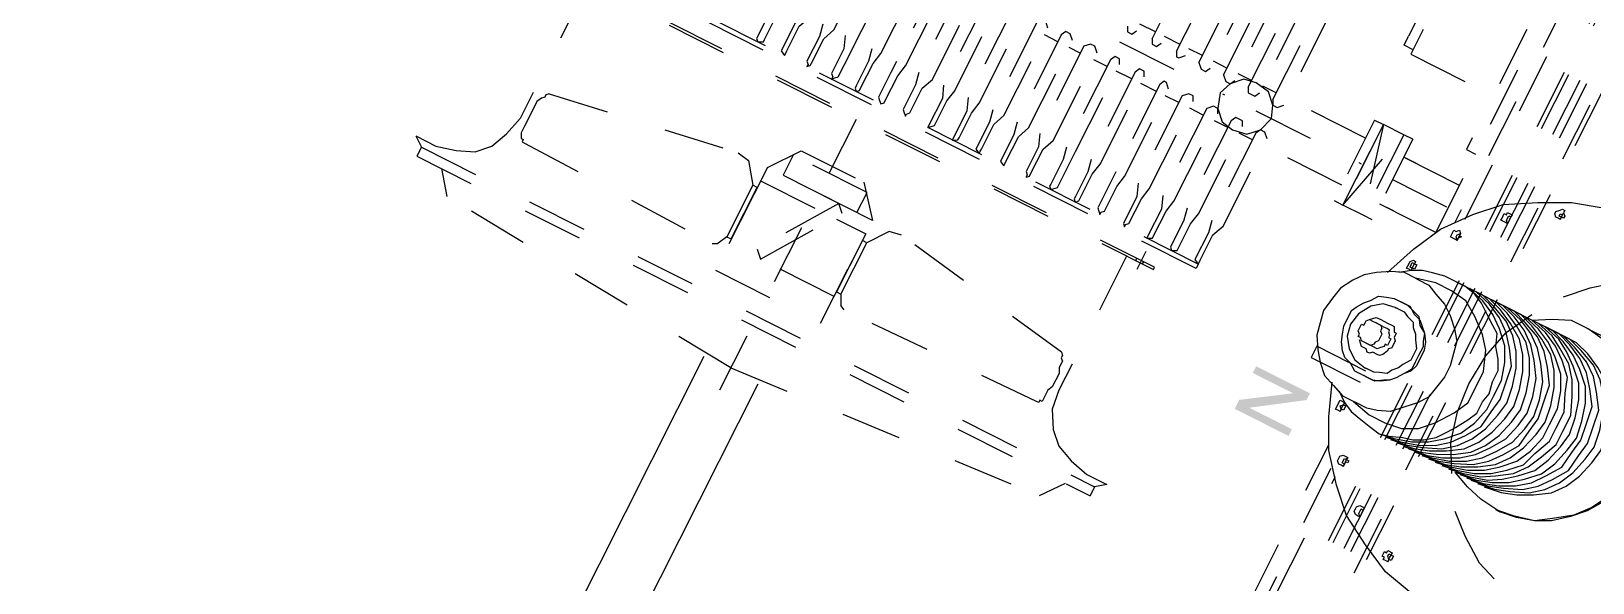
# Model space of a CAD drawing. Header units: metres. Extents: x 0 to 547597, y 0 to 1844684.
# Drawn here: x 543432.332 to 543434.909, y 1844542.252 to 1844543.161 of the extents above; entities that cross this region are included whole.
import ezdxf

# ---------------------------------------------------------------- set-up
doc = ezdxf.new("R2010")
doc.units = ezdxf.units.M
doc.linetypes.add('DASHED', pattern=[0.75, 0.5, -0.25])
for name, color, linetype in [('5_Thep', 4, 'Continuous'), ('TB220kVtuonglai', 8, 'DASHED'), ('TUONG RAO', 61, 'Continuous')]:
    doc.layers.add(name, color=color, linetype=linetype)

# ---------------------------------------------------------------- blocks, each defined once
blk = doc.blocks.new('MBA220-MB')
for points in [[(1897, -1157.2), (1884.6, -1157.2), (1884.6, -1256.4), (1897, -1256.4), (1897, -1182)], [(1897, -1157.2), (1897, -1182), (1946.6, -1256.4), (1950.8, -1235.8)], [(1963.2, -1157.2), (1950.8, -1157.2), (1950.8, -1235.8), (1946.6, -1256.4), (1963.2, -1256.4)]]:
    blk.add_hatch(color=1).paths.add_polyline_path(points)
at = {"color": 1}
for points in [[(1554, -1091.1), (-2326.8, -1091.1), (-2326.8, 570.3)], [(2401.2, -45.5), (2401.2, -1058), (1987.9, -1058)], [(1649, -1132.4), (1595.3, -1111.8), (1545.7, -1087), (1500.3, -1049.8), (1463.1, -1012.6), (1434.1, -963), (1409.3, -913.4), (1392.8, -859.7), (1388.7, -805.9), (1392.8, -748.1), (1405.2, -694.3), (1421.7, -640.6), (1450.7, -595.1), (1483.7, -549.7), (1525.1, -512.5), (1574.7, -483.6), (1624.2, -458.8), (1678, -442.2), (1731.7, -438.1)], [(1764.8, -438.1), (1822.6, -442.2), (1876.4, -458.8), (1930.1, -483.6), (1975.5, -512.5), (2016.9, -549.7), (2054.1, -595.1), (2078.9, -640.6), (2099.5, -694.3), (2107.8, -748.1), (2111.9, -805.9), (2103.7, -859.7), (2091.3, -913.4), (2066.5, -963), (2037.5, -1012.6), (2000.3, -1049.8), (1954.9, -1087), (1905.3, -1111.8), (1851.6, -1132.4)], [(1582.9, -789.4), (1582.9, -760.5), (1595.3, -731.5), (1607.7, -706.7), (1628.4, -681.9), (1649, -661.3), (1678, -644.7), (1702.8, -632.3), (1731.7, -628.2), (1764.8, -628.2), (1797.8, -632.3), (1826.8, -644.7), (1851.6, -661.3), (1872.2, -681.9), (1892.9, -706.7), (1905.3, -731.5), (1913.6, -760.5), (1917.7, -789.4)], [(1611.8, -884.5), (1595.3, -855.5), (1582.9, -826.6), (1582.9, -793.5), (1587.1, -764.6), (1595.3, -731.5), (1611.8, -706.7), (1632.5, -677.8), (1657.3, -657.1), (1686.2, -640.6), (1719.3, -632.3), (1752.4, -632.3), (1785.4, -632.3), (1814.4, -640.6), (1843.3, -657.1), (1868.1, -677.8), (1888.8, -706.7), (1905.3, -731.5), (1913.6, -764.6), (1917.7, -793.5), (1913.6, -826.6), (1905.3, -855.5), (1892.9, -884.5)], [(1892.9, -830.7), (1888.8, -801.8), (1880.5, -777), (1868.1, -752.2), (1851.6, -727.4), (1830.9, -710.9), (1806.1, -698.5), (1777.2, -690.2), (1752.4, -686.1), (1723.4, -690.2), (1694.5, -698.5), (1669.7, -710.9), (1649, -727.4), (1632.5, -752.2), (1620.1, -777), (1611.8, -801.8), (1611.8, -830.7)], [(1892.9, -843.1), (1888.8, -814.2), (1880.5, -789.4), (1868.1, -760.5), (1851.6, -739.8), (1830.9, -723.3), (1806.1, -710.9), (1777.2, -702.6), (1752.4, -698.5), (1723.4, -702.6), (1694.5, -710.9), (1669.7, -723.3), (1649, -739.8), (1632.5, -760.5), (1620.1, -789.4), (1611.8, -814.2), (1611.8, -843.1)], [(1892.9, -855.5), (1888.8, -826.6), (1880.5, -801.8), (1868.1, -772.9), (1851.6, -752.2), (1830.9, -735.7), (1806.1, -719.1), (1777.2, -715), (1752.4, -710.9), (1723.4, -715), (1694.5, -719.1), (1669.7, -735.7), (1649, -752.2), (1632.5, -772.9), (1620.1, -801.8), (1611.8, -826.6), (1611.8, -855.5)], [(1892.9, -863.8), (1888.8, -834.9), (1880.5, -810.1), (1868.1, -785.3), (1851.6, -764.6), (1830.9, -748.1), (1806.1, -731.5), (1777.2, -727.4), (1752.4, -723.3), (1723.4, -727.4), (1694.5, -731.5), (1669.7, -748.1), (1649, -764.6), (1632.5, -785.3), (1620.1, -810.1), (1611.8, -834.9), (1611.8, -863.8)], [(1892.9, -876.2), (1888.8, -847.3), (1880.5, -822.5), (1868.1, -797.7), (1851.6, -777), (1830.9, -756.3), (1806.1, -743.9), (1777.2, -735.7), (1752.4, -731.5), (1723.4, -735.7), (1694.5, -743.9), (1669.7, -756.3), (1649, -777), (1632.5, -797.7), (1620.1, -822.5), (1611.8, -847.3), (1611.8, -876.2)], [(1892.9, -884.5), (1888.8, -859.7), (1880.5, -830.7), (1868.1, -810.1), (1851.6, -789.4), (1830.9, -768.7), (1806.1, -756.3), (1777.2, -748.1), (1752.4, -743.9), (1723.4, -748.1), (1694.5, -756.3), (1669.7, -768.7), (1649, -789.4), (1632.5, -810.1), (1620.1, -830.7), (1611.8, -859.7), (1611.8, -884.5)], [(1554, -855.5), (1520.9, -822.5), (1487.9, -781.1), (1479.6, -748.1)], [(1892.9, -896.8), (1888.8, -872.1), (1880.5, -843.1), (1868.1, -822.5), (1851.6, -797.7), (1830.9, -781.1), (1806.1, -768.7), (1777.2, -756.3), (1752.4, -756.3), (1723.4, -756.3), (1694.5, -768.7), (1669.7, -781.1), (1649, -797.7), (1632.5, -822.5), (1620.1, -843.1), (1611.8, -872.1), (1611.8, -896.8)], [(1892.9, -909.2), (1888.8, -884.5), (1880.5, -855.5), (1868.1, -830.7), (1851.6, -810.1), (1830.9, -789.4), (1806.1, -781.1), (1777.2, -768.7), (1752.4, -768.7), (1723.4, -768.7), (1694.5, -781.1), (1669.7, -789.4), (1649, -810.1), (1632.5, -830.7), (1620.1, -855.5), (1611.8, -884.5), (1611.8, -909.2)], [(2021, -748.1), (2008.6, -781.1), (1979.7, -822.5), (1950.8, -855.5)], [(1582.9, -797.7), (1582.9, -789.4)], [(1892.9, -921.6), (1888.8, -896.8), (1880.5, -867.9), (1868.1, -843.1), (1851.6, -822.5), (1830.9, -801.8), (1806.1, -789.4), (1777.2, -781.1), (1752.4, -781.1), (1723.4, -781.1), (1694.5, -789.4), (1669.7, -801.8), (1649, -822.5), (1632.5, -843.1), (1620.1, -867.9), (1611.8, -896.8), (1611.8, -921.6)], [(1892.9, -934), (1888.8, -905.1), (1880.5, -880.3), (1868.1, -855.5), (1851.6, -830.7), (1830.9, -814.2), (1806.1, -801.8), (1777.2, -793.5), (1752.4, -789.4), (1723.4, -793.5), (1694.5, -801.8), (1669.7, -814.2), (1649, -830.7), (1632.5, -855.5), (1620.1, -880.3), (1611.8, -905.1), (1611.8, -934)], [(1917.7, -797.7), (1917.7, -789.4)], [(1892.9, -946.4), (1888.8, -917.5), (1880.5, -892.7), (1868.1, -863.8), (1851.6, -843.1), (1830.9, -826.6), (1806.1, -810.1), (1777.2, -805.9), (1752.4, -801.8), (1723.4, -805.9), (1694.5, -810.1), (1669.7, -826.6), (1649, -843.1), (1632.5, -863.8), (1620.1, -892.7), (1611.8, -917.5), (1611.8, -946.4)], [(1892.9, -958.8), (1888.8, -929.9), (1880.5, -901), (1868.1, -876.2), (1851.6, -855.5), (1830.9, -839), (1806.1, -822.5), (1777.2, -814.2), (1752.4, -810.1), (1723.4, -814.2), (1694.5, -822.5), (1669.7, -839), (1649, -855.5), (1632.5, -876.2), (1620.1, -901), (1611.8, -929.9), (1611.8, -958.8)], [(1892.9, -971.2), (1888.8, -938.2), (1880.5, -913.4), (1868.1, -888.6), (1851.6, -867.9), (1830.9, -851.4), (1806.1, -834.9), (1777.2, -826.6), (1752.4, -822.5), (1723.4, -826.6), (1694.5, -834.9), (1669.7, -851.4), (1649, -867.9), (1632.5, -888.6), (1620.1, -913.4), (1611.8, -938.2), (1611.8, -971.2)], [(1892.9, -979.5), (1888.8, -950.6), (1880.5, -925.8), (1868.1, -901), (1851.6, -876.2), (1830.9, -859.7), (1806.1, -847.3), (1777.2, -839), (1752.4, -834.9), (1723.4, -839), (1694.5, -847.3), (1669.7, -859.7), (1649, -876.2), (1632.5, -901), (1620.1, -925.8), (1611.8, -950.6), (1611.8, -979.5)], [(1892.9, -991.9), (1888.8, -963), (1880.5, -938.2), (1868.1, -913.4), (1851.6, -888.6), (1830.9, -872.1), (1806.1, -859.7), (1777.2, -851.4), (1752.4, -847.3), (1723.4, -851.4), (1694.5, -859.7), (1669.7, -872.1), (1649, -888.6), (1632.5, -913.4), (1620.1, -938.2), (1611.8, -963), (1611.8, -991.9)], [(1892.9, -1004.3), (1888.8, -975.4), (1880.5, -950.6), (1868.1, -921.6), (1851.6, -901), (1830.9, -884.5), (1806.1, -872.1), (1777.2, -863.8), (1752.4, -859.7), (1723.4, -863.8), (1694.5, -872.1), (1669.7, -884.5), (1649, -901), (1632.5, -921.6), (1620.1, -950.6), (1611.8, -975.4), (1611.8, -1004.3)], [(1892.9, -1012.6), (1888.8, -987.8), (1880.5, -958.8), (1868.1, -934), (1851.6, -913.4), (1830.9, -896.8), (1806.1, -880.3), (1777.2, -876.2), (1752.4, -872.1), (1723.4, -876.2), (1694.5, -880.3), (1669.7, -896.8), (1649, -913.4), (1632.5, -934), (1620.1, -958.8), (1611.8, -987.8), (1611.8, -1012.6)], [(1752.4, -929.9), (1698.6, -925.8), (1649, -913.4), (1603.6, -888.6)], [(1892.9, -1025), (1888.8, -1000.2), (1880.5, -971.2), (1868.1, -946.4), (1851.6, -925.8), (1830.9, -905.1), (1806.1, -892.7), (1777.2, -884.5), (1752.4, -884.5), (1723.4, -884.5), (1694.5, -892.7), (1669.7, -905.1), (1649, -925.8), (1632.5, -946.4), (1620.1, -971.2), (1611.8, -1000.2), (1611.8, -1025)], [(1859.8, -1115.9), (1872.2, -1099.4), (1880.5, -1082.8), (1884.6, -1066.3), (1888.8, -1045.6), (1892.9, -1025), (1888.8, -1008.4), (1880.5, -987.8), (1876.4, -971.2), (1868.1, -954.7), (1855.7, -938.2), (1839.2, -925.8), (1826.8, -917.5), (1806.1, -905.1), (1789.6, -896.8), (1768.9, -896.8), (1752.4, -892.7), (1731.7, -896.8), (1711, -896.8), (1694.5, -905.1), (1678, -917.5), (1657.3, -925.8), (1649, -938.2), (1636.6, -954.7), (1624.2, -971.2), (1616, -987.8), (1611.8, -1008.4), (1611.8, -1045.6), (1616, -1066.3), (1620.1, -1082.8), (1628.4, -1099.4), (1640.8, -1115.9)], [(1897, -888.6), (1851.6, -913.4), (1802, -925.8), (1752.4, -929.9)], [(1442.4, -921.6), (1442.4, -925.8), (1438.3, -929.9), (1434.1, -929.9), (1430, -925.8), (1425.9, -921.6), (1425.9, -917.5), (1430, -917.5), (1434.1, -913.4), (1438.3, -913.4), (1438.3, -917.5), (1442.4, -917.5), (1442.4, -921.6)], [(1442.4, -917.5), (1442.4, -917.5), (1438.3, -917.5), (1438.3, -921.6), (1434.1, -921.6), (1434.1, -917.5), (1430, -917.5), (1430, -917.5)], [(1442.4, -917.5), (1442.4, -917.5), (1438.3, -917.5), (1438.3, -921.6), (1434.1, -921.6), (1434.1, -917.5), (1430, -917.5), (1430, -917.5)], [(1442.4, -917.5), (1438.3, -917.5), (1434.1, -917.5), (1434.1, -917.5), (1430, -917.5)], [(1864, -1087), (1872.2, -1053.9), (1872.2, -1025), (1868.1, -996), (1855.7, -971.2), (1835, -950.6), (1806.1, -929.9), (1781.3, -917.5), (1752.4, -917.5), (1723.4, -917.5), (1690.4, -929.9), (1669.7, -946.4), (1649, -971.2), (1632.5, -996), (1628.4, -1025), (1628.4, -1053.9), (1636.6, -1087)], [(2074.7, -921.6), (2074.7, -925.8), (2070.6, -925.8), (2070.6, -929.9), (2062.3, -929.9), (2062.3, -925.8), (2058.2, -925.8), (2058.2, -917.5), (2062.3, -917.5), (2062.3, -913.4), (2070.6, -913.4), (2070.6, -917.5), (2074.7, -917.5), (2074.7, -921.6)], [(2074.7, -917.5), (2074.7, -917.5), (2070.6, -917.5), (2066.5, -921.6), (2062.3, -921.6), (2062.3, -917.5), (2058.2, -917.5)], [(2074.7, -917.5), (2074.7, -917.5), (2070.6, -917.5), (2066.5, -921.6), (2062.3, -921.6), (2062.3, -917.5), (2058.2, -917.5)], [(2070.6, -917.5), (2066.5, -917.5), (2066.5, -917.5), (2062.3, -917.5), (2062.3, -917.5), (2062.3, -917.5)], [(1223.4, -950.6), (1351.5, -950.6)], [(1413.5, -950.6), (1541.6, -950.6)], [(1607.7, -950.6), (1731.7, -950.6)], [(1797.8, -950.6), (1926, -950.6)], [(1987.9, -950.6), (2116.1, -950.6)], [(1351.5, -958.8), (1223.4, -958.8)], [(1541.6, -958.8), (1413.5, -958.8)], [(1731.7, -958.8), (1607.7, -958.8)], [(1636.6, -1082.8), (1636.6, -1062.2), (1644.9, -1045.6), (1653.2, -1025), (1665.6, -1008.4), (1682.1, -991.9), (1698.6, -979.5), (1719.3, -975.4), (1740, -971.2), (1760.6, -971.2), (1781.3, -975.4), (1802, -979.5), (1818.5, -991.9), (1835, -1008.4), (1851.6, -1025), (1859.8, -1045.6), (1864, -1062.2), (1864, -1082.8)], [(1926, -958.8), (1797.8, -958.8)], [(2116.1, -958.8), (1987.9, -958.8)], [(1223.4, -979.5), (1351.5, -979.5)], [(1223.4, -991.9), (1351.5, -991.9)], [(1413.5, -979.5), (1541.6, -979.5)], [(1413.5, -991.9), (1541.6, -991.9)], [(1487.9, -996), (1487.9, -1004.3), (1483.7, -1004.3), (1479.6, -1004.3), (1479.6, -1004.3), (1479.6, -1004.3), (1475.5, -1004.3), (1475.5, -1000.2), (1471.3, -1000.2), (1471.3, -991.9), (1475.5, -991.9), (1475.5, -991.9), (1487.9, -991.9), (1487.9, -996)], [(1487.9, -991.9), (1483.7, -996), (1475.5, -996), (1475.5, -991.9)], [(1487.9, -991.9), (1483.7, -996), (1475.5, -996), (1475.5, -991.9)], [(1487.9, -991.9), (1483.7, -991.9), (1475.5, -991.9), (1475.5, -991.9)], [(1607.7, -979.5), (1731.7, -979.5)], [(1607.7, -991.9), (1731.7, -991.9)], [(1797.8, -979.5), (1926, -979.5)], [(1797.8, -991.9), (1926, -991.9)], [(1987.9, -979.5), (2116.1, -979.5)], [(1987.9, -991.9), (2116.1, -991.9)], [(2029.3, -996), (2029.3, -1000.2), (2025.1, -1004.3), (2021, -1004.3), (2021, -1004.3), (2021, -1004.3), (2016.9, -1004.3), (2012.7, -1000.2), (2012.7, -991.9), (2016.9, -991.9), (2016.9, -991.9), (2025.1, -991.9), (2029.3, -991.9), (2029.3, -996)], [(2029.3, -991.9), (2025.1, -996), (2016.9, -996), (2016.9, -991.9), (2012.7, -991.9)], [(2029.3, -991.9), (2025.1, -996), (2016.9, -996), (2016.9, -991.9), (2012.7, -991.9)], [(2025.1, -991.9), (2025.1, -991.9), (2016.9, -991.9), (2016.9, -991.9)], [(1033.2, -1012.6), (1161.4, -1012.6)], [(1033.2, -1020.8), (1161.4, -1020.8)], [(1223.4, -1012.6), (1351.5, -1012.6)], [(1223.4, -1020.8), (1351.5, -1020.8)], [(1413.5, -1012.6), (1541.6, -1012.6)], [(1413.5, -1020.8), (1541.6, -1020.8)], [(1607.7, -1012.6), (1731.7, -1012.6)], [(1607.7, -1020.8), (1731.7, -1020.8)], [(1682.1, -1087), (1682.1, -1074.6), (1690.4, -1062.2), (1694.5, -1049.8), (1702.8, -1041.5), (1711, -1033.2), (1723.4, -1025), (1735.8, -1020.8), (1764.8, -1020.8), (1777.2, -1025), (1785.4, -1033.2), (1797.8, -1041.5), (1806.1, -1049.8), (1814.4, -1062.2), (1818.5, -1074.6), (1818.5, -1087)], [(1682.1, -1091.1), (1682.1, -1078.7), (1686.2, -1066.3), (1690.4, -1053.9), (1702.8, -1045.6), (1711, -1033.2), (1723.4, -1029.1), (1731.7, -1025), (1748.2, -1025), (1760.6, -1025), (1773, -1025), (1785.4, -1033.2), (1797.8, -1041.5), (1806.1, -1049.8), (1810.2, -1058), (1818.5, -1070.4), (1818.5, -1107.6), (1810.2, -1120), (1806.1, -1132.4), (1797.8, -1140.7), (1785.4, -1149), (1773, -1153.1), (1760.6, -1157.2), (1731.7, -1157.2), (1723.4, -1153.1), (1711, -1144.8), (1702.8, -1136.6), (1690.4, -1128.3), (1686.2, -1115.9), (1682.1, -1103.5), (1682.1, -1091.1)], [(1797.8, -1012.6), (1926, -1012.6)], [(1797.8, -1020.8), (1926, -1020.8)], [(1987.9, -1012.6), (2116.1, -1012.6)], [(1987.9, -1020.8), (2116.1, -1020.8)], [(1549.9, -1058), (1549.9, -1066.3), (1537.5, -1066.3), (1537.5, -1062.2), (1533.3, -1058), (1537.5, -1053.9), (1537.5, -1053.9), (1541.6, -1053.9), (1541.6, -1049.8), (1545.7, -1053.9), (1549.9, -1053.9), (1549.9, -1058)], [(1549.9, -1053.9), (1545.7, -1058), (1541.6, -1058), (1537.5, -1053.9)], [(1549.9, -1053.9), (1545.7, -1058), (1541.6, -1058), (1537.5, -1053.9)], [(1549.9, -1053.9), (1545.7, -1053.9), (1545.7, -1053.9), (1541.6, -1053.9), (1541.6, -1053.9), (1537.5, -1053.9)], [(1694.5, -1091.1), (1694.5, -1078.7), (1698.6, -1070.4), (1702.8, -1058), (1711, -1053.9), (1719.3, -1045.6), (1727.6, -1041.5), (1740, -1033.2), (1760.6, -1033.2), (1773, -1041.5), (1781.3, -1045.6), (1789.6, -1053.9), (1797.8, -1058), (1802, -1070.4), (1806.1, -1078.7), (1806.1, -1091.1)], [(1967.3, -1058), (1967.3, -1062.2), (1963.2, -1066.3), (1954.9, -1066.3), (1950.8, -1062.2), (1950.8, -1053.9), (1954.9, -1053.9), (1954.9, -1049.8), (1959, -1049.8), (1959, -1053.9), (1963.2, -1053.9), (1967.3, -1053.9), (1967.3, -1058)], [(1967.3, -1053.9), (1963.2, -1053.9), (1963.2, -1058), (1954.9, -1058), (1954.9, -1053.9), (1950.8, -1053.9)], [(1967.3, -1053.9), (1963.2, -1053.9), (1963.2, -1058), (1954.9, -1058), (1954.9, -1053.9), (1950.8, -1053.9)], [(1963.2, -1053.9), (1959, -1053.9), (1954.9, -1053.9), (1954.9, -1053.9)], [(-2297.9, -1058), (-2297.9, -1070.4), (1525.1, -1070.4)], [(1512.7, -1058), (-2297.9, -1058)], [(1731.7, -1124.2), (1727.6, -1120), (1723.4, -1115.9), (1723.4, -1107.6), (1723.4, -1095.2), (1723.4, -1087), (1723.4, -1082.8), (1731.7, -1078.7), (1731.7, -1074.6), (1740, -1074.6), (1744.1, -1070.4), (1756.5, -1070.4), (1760.6, -1074.6), (1764.8, -1074.6), (1773, -1078.7), (1777.2, -1082.8), (1777.2, -1087), (1777.2, -1095.2), (1781.3, -1099.4), (1781.3, -1103.5), (1777.2, -1107.6), (1777.2, -1115.9), (1773, -1120), (1768.9, -1124.2)], [(1731.7, -1099.4), (1731.7, -1091.1), (1731.7, -1087), (1735.8, -1087), (1740, -1082.8), (1744.1, -1082.8), (1744.1, -1078.7), (1756.5, -1078.7), (1756.5, -1082.8), (1760.6, -1082.8), (1764.8, -1087), (1764.8, -1087), (1768.9, -1091.1), (1768.9, -1099.4)], [(1979.7, -1070.4), (2401.2, -1070.4)], [(987.8, -1091.1), (987.8, -1107.6), (1409.3, -1107.6), (1409.3, -1091.1)], [(1264.7, -1260.5), (1310.1, -1260.5), (1310.1, -1107.6)], [(1467.2, -1091.1), (1467.2, -1194.4)], [(1508.5, -1194.4), (1508.5, -1091.1)], [(1554, -1091.1), (1554, -1194.4)], [(1628.4, -1103.5), (1628.4, -1107.6), (1624.2, -1107.6), (1616, -1107.6), (1616, -1107.6), (1611.8, -1103.5), (1611.8, -1099.4), (1616, -1099.4), (1616, -1099.4), (1616, -1095.2), (1624.2, -1095.2), (1624.2, -1099.4), (1628.4, -1099.4), (1628.4, -1103.5)], [(1628.4, -1099.4), (1628.4, -1099.4), (1624.2, -1099.4), (1624.2, -1103.5), (1616, -1103.5), (1616, -1099.4), (1616, -1099.4), (1616, -1099.4)], [(1628.4, -1099.4), (1628.4, -1099.4), (1624.2, -1099.4), (1624.2, -1103.5), (1616, -1103.5), (1616, -1099.4), (1616, -1099.4), (1616, -1099.4)], [(1628.4, -1099.4), (1624.2, -1099.4), (1624.2, -1099.4), (1616, -1099.4), (1616, -1099.4), (1616, -1099.4)], [(1636.6, -1087), (1636.6, -1107.6), (1644.9, -1128.3), (1657.3, -1149), (1669.7, -1165.5), (1686.2, -1177.9), (1706.9, -1190.3), (1727.6, -1194.4), (1752.4, -1198.6), (1773, -1194.4), (1793.7, -1190.3), (1814.4, -1177.9), (1830.9, -1165.5), (1847.4, -1149), (1855.7, -1128.3), (1864, -1107.6), (1864, -1082.8)], [(1636.6, -1087), (1636.6, -1082.8)], [(1682.1, -1087), (1682.1, -1091.1)], [(1694.5, -1095.2), (1694.5, -1091.1)], [(1694.5, -1091.1), (1694.5, -1095.2)], [(1694.5, -1095.2), (1698.6, -1115.9), (1711, -1132.4), (1731.7, -1144.8), (1752.4, -1149), (1773, -1144.8), (1789.6, -1132.4), (1802, -1115.9), (1806.1, -1095.2)], [(1731.7, -1111.8), (1731.7, -1107.6), (1731.7, -1103.5), (1735.8, -1099.4), (1740, -1099.4), (1744.1, -1095.2), (1756.5, -1095.2), (1760.6, -1099.4), (1764.8, -1099.4), (1764.8, -1099.4), (1768.9, -1103.5), (1768.9, -1120), (1764.8, -1124.2), (1764.8, -1128.3), (1760.6, -1128.3), (1756.5, -1132.4), (1744.1, -1132.4), (1744.1, -1128.3), (1740, -1128.3), (1735.8, -1128.3), (1731.7, -1124.2), (1731.7, -1120), (1731.7, -1111.8)], [(1731.7, -1099.4), (1731.7, -1111.8)], [(1768.9, -1099.4), (1768.9, -1111.8)], [(1806.1, -1095.2), (1806.1, -1091.1)], [(1806.1, -1091.1), (1806.1, -1095.2)], [(1810.2, -1182), (1830.9, -1182), (1830.9, -1091.1)], [(1810.2, -1091.1), (1810.2, -1182)], [(1818.5, -1087), (1818.5, -1091.1)], [(1888.8, -1103.5), (1888.8, -1107.6), (1884.6, -1107.6), (1884.6, -1107.6), (1876.4, -1107.6), (1876.4, -1107.6), (1872.2, -1107.6), (1872.2, -1099.4), (1876.4, -1099.4), (1876.4, -1095.2), (1884.6, -1095.2), (1884.6, -1099.4), (1888.8, -1099.4), (1888.8, -1103.5)], [(1888.8, -1099.4), (1888.8, -1099.4), (1884.6, -1099.4), (1880.5, -1103.5), (1880.5, -1103.5), (1876.4, -1099.4), (1872.2, -1099.4)], [(1888.8, -1099.4), (1888.8, -1099.4), (1884.6, -1099.4), (1880.5, -1103.5), (1880.5, -1103.5), (1876.4, -1099.4), (1872.2, -1099.4)], [(1884.6, -1099.4), (1880.5, -1099.4), (1880.5, -1099.4), (1876.4, -1099.4)], [(2430.2, -1091.1), (1946.6, -1091.1)], [(1467.2, -1169.6), (1467.2, -1194.4)], [(1554, -1169.6), (1554, -1194.4)], [(1434.1, -1194.4), (1582.9, -1194.4)], [(1434.1, -1194.4), (1434.1, -1211)], [(1434.1, -1194.4), (1582.9, -1194.4)], [(1434.1, -1194.4), (1434.1, -1211)], [(1582.9, -1248.2), (1434.1, -1211), (1434.1, -1248.2)], [(1434.1, -1211), (1582.9, -1211), (1582.9, -1248.2), (1434.1, -1248.2), (1582.9, -1211)], [(1582.9, -1248.2), (1434.1, -1211), (1434.1, -1248.2)], [(1434.1, -1211), (1582.9, -1211), (1582.9, -1248.2), (1434.1, -1248.2), (1582.9, -1211)], [(1582.9, -1194.4), (1582.9, -1211)], [(1582.9, -1194.4), (1582.9, -1211)], [(1301.9, -1260.5), (1301.9, -1277.1)], [(1434.1, -1264.7), (1434.1, -1248.2), (1582.9, -1248.2)], [(1434.1, -1264.7), (1582.9, -1264.7), (1582.9, -1248.2), (1434.1, -1248.2)], [(1434.1, -1264.7), (1434.1, -1248.2), (1582.9, -1248.2)], [(1434.1, -1264.7), (1582.9, -1264.7), (1582.9, -1248.2), (1434.1, -1248.2)], [(1508.5, -1256.4), (1508.5, -1252.3)], [(1235.8, -1277.1), (1285.3, -1277.1)], [(1301.9, -1277.1), (1285.3, -1277.1)], [(1467.2, -1264.7), (1467.2, -1409.3)], [(1467.2, -1264.7), (1467.2, -1409.3)], [(1554, -1264.7), (1554, -1409.3)], [(1554, -1264.7), (1554, -1409.3)], [(1508.5, -1446.5), (1508.5, -1318.4)], [(1818.5, -1529.2), (2066.5, -1529.2), (2099.5, -1525.1), (2128.5, -1508.5), (2149.1, -1487.9), (2161.5, -1458.9), (2169.8, -1425.9), (2169.8, -1388.7), (2182.2, -1405.2), (2198.7, -1405.2)], [(1252.3, -1417.6), (1301.9, -1417.6), (1318.4, -1409.3), (1479.6, -1409.3)], [(1252.3, -1417.6), (1301.9, -1417.6), (1318.4, -1409.3), (1479.6, -1409.3)], [(1479.6, -1430), (1487.9, -1425.9), (1487.9, -1417.6), (1479.6, -1409.3)], [(1479.6, -1430), (1487.9, -1425.9), (1487.9, -1417.6), (1479.6, -1409.3)], [(1768.9, -1417.6), (1723.4, -1417.6), (1702.8, -1409.3), (1541.6, -1409.3), (1533.3, -1417.6), (1533.3, -1425.9), (1541.6, -1430), (1702.8, -1430), (1723.4, -1425.9), (1773, -1425.9), (1777.2, -1417.6), (1773, -1417.6), (1768.9, -1417.6)], [(1768.9, -1417.6), (1723.4, -1417.6), (1702.8, -1409.3), (1541.6, -1409.3), (1533.3, -1417.6), (1533.3, -1425.9), (1541.6, -1430), (1702.8, -1430), (1723.4, -1425.9), (1773, -1425.9), (1777.2, -1417.6), (1773, -1417.6), (1768.9, -1417.6)], [(2182.2, -2649.2), (2182.2, -1405.2)], [(2198.7, -2649.2), (2198.7, -1405.2)], [(1479.6, -1430), (1318.4, -1430), (1301.9, -1425.9), (1252.3, -1425.9)], [(1479.6, -1430), (1318.4, -1430), (1301.9, -1425.9), (1252.3, -1425.9)], [(1467.2, -1467.2), (1471.3, -1487.9), (1487.9, -1504.4), (1508.5, -1512.7), (1533.3, -1504.4), (1549.9, -1487.9), (1554, -1467.2), (1549.9, -1442.4), (1533.3, -1425.9), (1508.5, -1417.6), (1487.9, -1425.9), (1471.3, -1442.4), (1467.2, -1467.2)], [(1467.2, -1430), (1467.2, -1454.8)], [(1467.2, -1430), (1467.2, -1454.8)], [(1554, -1430), (1554, -1454.8)], [(1554, -1430), (1554, -1454.8)], [(1777.2, -1417.6), (1777.2, -2636.8)], [(1785.4, -1417.6), (1785.4, -2636.8), (1777.2, -2636.8)], [(1777.2, -1417.6), (1785.4, -1417.6)], [(1777.2, -1417.6), (1777.2, -2636.8)], [(1785.4, -1417.6), (1785.4, -2636.8), (1777.2, -2636.8)], [(1777.2, -1417.6), (1785.4, -1417.6)], [(1252.3, -1458.9), (1301.9, -1458.9), (1318.4, -1454.8), (1479.6, -1454.8)], [(1252.3, -1458.9), (1301.9, -1458.9), (1318.4, -1454.8), (1479.6, -1454.8)], [(1479.6, -1475.5), (1487.9, -1471.3), (1487.9, -1458.9), (1479.6, -1454.8)], [(1479.6, -1475.5), (1487.9, -1471.3), (1487.9, -1458.9), (1479.6, -1454.8)], [(1768.9, -1458.9), (1723.4, -1458.9), (1702.8, -1454.8), (1541.6, -1454.8), (1533.3, -1458.9), (1533.3, -1471.3), (1541.6, -1475.5), (1702.8, -1475.5), (1723.4, -1471.3), (1773, -1471.3), (1777.2, -1467.2), (1773, -1458.9), (1768.9, -1458.9)], [(1768.9, -1458.9), (1723.4, -1458.9), (1702.8, -1454.8), (1541.6, -1454.8), (1533.3, -1458.9), (1533.3, -1471.3), (1541.6, -1475.5), (1702.8, -1475.5), (1723.4, -1471.3), (1773, -1471.3), (1777.2, -1467.2), (1773, -1458.9), (1768.9, -1458.9)], [(2277.3, -2029.3), (2235.9, -1479.6), (2198.7, -1450.7)], [(1479.6, -1475.5), (1318.4, -1475.5), (1301.9, -1471.3), (1252.3, -1471.3)], [(1479.6, -1475.5), (1318.4, -1475.5), (1301.9, -1471.3), (1252.3, -1471.3)], [(1467.2, -1475.5), (1467.2, -1500.3)], [(1467.2, -1475.5), (1467.2, -1500.3)], [(1554, -1475.5), (1554, -1500.3)], [(1554, -1475.5), (1554, -1500.3)], [(1818.5, -2574.8), (1818.5, -1479.6), (1814.4, -1479.6), (1814.4, -2574.8), (1818.5, -2574.8)], [(1252.3, -1504.4), (1301.9, -1504.4), (1318.4, -1500.3), (1479.6, -1500.3)], [(1252.3, -1504.4), (1301.9, -1504.4), (1318.4, -1500.3), (1479.6, -1500.3)], [(1479.6, -1520.9), (1318.4, -1520.9), (1301.9, -1512.7), (1252.3, -1512.7)], [(1479.6, -1520.9), (1318.4, -1520.9), (1301.9, -1512.7), (1252.3, -1512.7)], [(1479.6, -1520.9), (1487.9, -1512.7), (1487.9, -1504.4), (1479.6, -1500.3)], [(1479.6, -1520.9), (1487.9, -1512.7), (1487.9, -1504.4), (1479.6, -1500.3)], [(1508.5, -1508.5), (1508.5, -1504.4)], [(1768.9, -1504.4), (1723.4, -1504.4), (1702.8, -1500.3), (1541.6, -1500.3), (1533.3, -1504.4), (1533.3, -1512.7), (1541.6, -1520.9), (1702.8, -1520.9), (1723.4, -1512.7), (1773, -1512.7), (1777.2, -1512.7), (1773, -1504.4), (1768.9, -1504.4)], [(1768.9, -1504.4), (1723.4, -1504.4), (1702.8, -1500.3), (1541.6, -1500.3), (1533.3, -1504.4), (1533.3, -1512.7), (1541.6, -1520.9), (1702.8, -1520.9), (1723.4, -1512.7), (1773, -1512.7), (1777.2, -1512.7), (1773, -1504.4), (1768.9, -1504.4)], [(1797.8, -1504.4), (1830.9, -1504.4)], [(1814.4, -1500.3), (1818.5, -1500.3)], [(1814.4, -1512.7), (1818.5, -1512.7)], [(1252.3, -1549.9), (1301.9, -1549.9), (1318.4, -1545.7), (1479.6, -1545.7)], [(1252.3, -1549.9), (1301.9, -1549.9), (1318.4, -1545.7), (1479.6, -1545.7)], [(1467.2, -1520.9), (1467.2, -1545.7)], [(1467.2, -1520.9), (1467.2, -1545.7)], [(1479.6, -1566.4), (1487.9, -1558.1), (1487.9, -1549.9), (1479.6, -1545.7)], [(1479.6, -1566.4), (1487.9, -1558.1), (1487.9, -1549.9), (1479.6, -1545.7)], [(1768.9, -1549.9), (1723.4, -1549.9), (1702.8, -1545.7), (1541.6, -1545.7), (1533.3, -1549.9), (1533.3, -1558.1), (1541.6, -1566.4), (1702.8, -1566.4), (1723.4, -1558.1), (1773, -1558.1), (1777.2, -1554), (1773, -1554), (1768.9, -1549.9)], [(1768.9, -1549.9), (1723.4, -1549.9), (1702.8, -1545.7), (1541.6, -1545.7), (1533.3, -1549.9), (1533.3, -1558.1), (1541.6, -1566.4), (1702.8, -1566.4), (1723.4, -1558.1), (1773, -1558.1), (1777.2, -1554), (1773, -1554), (1768.9, -1549.9)], [(1554, -1520.9), (1554, -1545.7)], [(1554, -1520.9), (1554, -1545.7)], [(2008.6, -1554), (2008.6, -1554), (2012.7, -1549.9), (2016.9, -1549.9), (2021, -1545.7), (2029.3, -1545.7), (2033.4, -1545.7), (2041.7, -1541.6), (2066.5, -1541.6), (2074.7, -1545.7), (2087.1, -1545.7), (2095.4, -1545.7), (2095.4, -1549.9), (2099.5, -1549.9), (2099.5, -1554)], [(1479.6, -1566.4), (1318.4, -1566.4), (1301.9, -1558.1), (1252.3, -1558.1)], [(1479.6, -1566.4), (1318.4, -1566.4), (1301.9, -1558.1), (1252.3, -1558.1)], [(1467.2, -1566.4), (1467.2, -1591.2)], [(1467.2, -1566.4), (1467.2, -1591.2)], [(1554, -1566.4), (1554, -1591.2)], [(1554, -1566.4), (1554, -1591.2)], [(2008.6, -1554), (1954.9, -1876.4), (1959, -1897), (1992.1, -1921.8)], [(2099.5, -1554), (2107.8, -1905.3), (2103.7, -1913.6)], [(1252.3, -1595.3), (1301.9, -1595.3), (1318.4, -1591.2), (1479.6, -1591.2)], [(1252.3, -1595.3), (1301.9, -1595.3), (1318.4, -1591.2), (1479.6, -1591.2)], [(1479.6, -1607.7), (1487.9, -1603.6), (1487.9, -1599.5), (1479.6, -1591.2)], [(1479.6, -1607.7), (1487.9, -1603.6), (1487.9, -1599.5), (1479.6, -1591.2)], [(1508.5, -1698.6), (1508.5, -1574.7)], [(1768.9, -1595.3), (1723.4, -1595.3), (1702.8, -1591.2), (1541.6, -1591.2), (1533.3, -1599.5), (1533.3, -1603.6), (1541.6, -1607.7), (1702.8, -1607.7), (1723.4, -1607.7), (1768.9, -1607.7), (1773, -1603.6), (1777.2, -1599.5), (1773, -1599.5), (1768.9, -1595.3)], [(1768.9, -1595.3), (1723.4, -1595.3), (1702.8, -1591.2), (1541.6, -1591.2), (1533.3, -1599.5), (1533.3, -1603.6), (1541.6, -1607.7), (1702.8, -1607.7), (1723.4, -1607.7), (1768.9, -1607.7), (1773, -1603.6), (1777.2, -1599.5), (1773, -1599.5), (1768.9, -1595.3)], [(1479.6, -1607.7), (1318.4, -1607.7), (1301.9, -1607.7), (1252.3, -1607.7)], [(1479.6, -1607.7), (1318.4, -1607.7), (1301.9, -1607.7), (1252.3, -1607.7)], [(1467.2, -1607.7), (1467.2, -1636.6)], [(1467.2, -1607.7), (1467.2, -1636.6)], [(1554, -1607.7), (1554, -1636.6)], [(1554, -1607.7), (1554, -1636.6)], [(1252.3, -1640.8), (1301.9, -1640.8), (1318.4, -1636.6), (1479.6, -1636.6)], [(1479.6, -1653.2), (1318.4, -1653.2), (1301.9, -1649), (1252.3, -1649)], [(1479.6, -1653.2), (1487.9, -1649), (1487.9, -1640.8), (1479.6, -1636.6)], [(1768.9, -1640.8), (1723.4, -1640.8), (1702.8, -1636.6), (1541.6, -1636.6), (1533.3, -1640.8), (1533.3, -1649), (1541.6, -1653.2), (1702.8, -1653.2), (1723.4, -1649), (1768.9, -1649), (1773, -1649), (1777.2, -1644.9), (1773, -1640.8), (1768.9, -1640.8)], [(1768.9, -1640.8), (1723.4, -1640.8), (1702.8, -1636.6), (1541.6, -1636.6), (1533.3, -1640.8), (1533.3, -1649), (1541.6, -1653.2), (1702.8, -1653.2), (1723.4, -1649), (1768.9, -1649), (1773, -1649), (1777.2, -1644.9), (1773, -1640.8), (1768.9, -1640.8)], [(1467.2, -1653.2), (1467.2, -1682.1)], [(1467.2, -1653.2), (1467.2, -1682.1)], [(1554, -1653.2), (1554, -1682.1)], [(1554, -1653.2), (1554, -1682.1)], [(1479.6, -1698.6), (1487.9, -1694.5), (1487.9, -1686.2), (1479.6, -1682.1)], [(1479.6, -1698.6), (1487.9, -1694.5), (1487.9, -1686.2), (1479.6, -1682.1)], [(1768.9, -1682.1), (1723.4, -1682.1), (1702.8, -1682.1), (1541.6, -1682.1), (1533.3, -1686.2), (1533.3, -1694.5), (1541.6, -1698.6), (1702.8, -1698.6), (1723.4, -1694.5), (1768.9, -1694.5), (1773, -1694.5), (1777.2, -1690.4), (1773, -1686.2), (1768.9, -1682.1)], [(1768.9, -1682.1), (1723.4, -1682.1), (1702.8, -1682.1), (1541.6, -1682.1), (1533.3, -1686.2), (1533.3, -1694.5), (1541.6, -1698.6), (1702.8, -1698.6), (1723.4, -1694.5), (1768.9, -1694.5), (1773, -1694.5), (1777.2, -1690.4), (1773, -1686.2), (1768.9, -1682.1)], [(1554, -1698.6), (1554, -1723.4)], [(1554, -1698.6), (1554, -1723.4)], [(1768.9, -1731.7), (1723.4, -1731.7), (1702.8, -1723.4), (1541.6, -1723.4), (1533.3, -1731.7), (1533.3, -1740), (1541.6, -1748.2), (1702.8, -1748.2), (1723.4, -1740), (1768.9, -1740), (1773, -1735.8), (1777.2, -1735.8), (1773, -1731.7), (1768.9, -1731.7)], [(1768.9, -1731.7), (1723.4, -1731.7), (1702.8, -1723.4), (1541.6, -1723.4), (1533.3, -1731.7), (1533.3, -1740), (1541.6, -1748.2), (1702.8, -1748.2), (1723.4, -1740), (1768.9, -1740), (1773, -1735.8), (1777.2, -1735.8), (1773, -1731.7), (1768.9, -1731.7)], [(1554, -1748.2), (1554, -1768.9)], [(1554, -1748.2), (1554, -1768.9)], [(1768.9, -1777.2), (1723.4, -1777.2), (1702.8, -1768.9), (1541.6, -1768.9), (1533.3, -1777.2), (1533.3, -1785.4), (1541.6, -1789.6), (1702.8, -1789.6), (1723.4, -1785.4), (1773, -1785.4), (1777.2, -1777.2), (1773, -1777.2), (1768.9, -1777.2)], [(1768.9, -1777.2), (1723.4, -1777.2), (1702.8, -1768.9), (1541.6, -1768.9), (1533.3, -1777.2), (1533.3, -1785.4), (1541.6, -1789.6), (1702.8, -1789.6), (1723.4, -1785.4), (1773, -1785.4), (1777.2, -1777.2), (1773, -1777.2), (1768.9, -1777.2)], [(1554, -1789.6), (1554, -1814.4)], [(1554, -1789.6), (1554, -1814.4)], [(1768.9, -1822.6), (1723.4, -1822.6), (1702.8, -1814.4), (1541.6, -1814.4), (1533.3, -1822.6), (1533.3, -1830.9), (1541.6, -1835), (1702.8, -1835), (1723.4, -1830.9), (1773, -1830.9), (1777.2, -1822.6), (1773, -1822.6), (1768.9, -1822.6)], [(1768.9, -1822.6), (1723.4, -1822.6), (1702.8, -1814.4), (1541.6, -1814.4), (1533.3, -1822.6), (1533.3, -1830.9), (1541.6, -1835), (1702.8, -1835), (1723.4, -1830.9), (1773, -1830.9), (1777.2, -1822.6), (1773, -1822.6), (1768.9, -1822.6)], [(1768.9, -1864), (1723.4, -1864), (1702.8, -1859.8), (1541.6, -1859.8), (1533.3, -1864), (1533.3, -1872.2), (1541.6, -1880.5), (1702.8, -1880.5), (1723.4, -1872.2), (1773, -1872.2), (1777.2, -1872.2), (1773, -1864), (1768.9, -1864)], [(1768.9, -1864), (1723.4, -1864), (1702.8, -1859.8), (1541.6, -1859.8), (1533.3, -1864), (1533.3, -1872.2), (1541.6, -1880.5), (1702.8, -1880.5), (1723.4, -1872.2), (1773, -1872.2), (1777.2, -1872.2), (1773, -1864), (1768.9, -1864)], [(1768.9, -1909.4), (1723.4, -1909.4), (1702.8, -1905.3), (1541.6, -1905.3), (1533.3, -1909.4), (1533.3, -1917.7), (1541.6, -1926), (1702.8, -1926), (1723.4, -1917.7), (1773, -1917.7), (1777.2, -1917.7), (1773, -1913.6), (1768.9, -1909.4)], [(1768.9, -1909.4), (1723.4, -1909.4), (1702.8, -1905.3), (1541.6, -1905.3), (1533.3, -1909.4), (1533.3, -1917.7), (1541.6, -1926), (1702.8, -1926), (1723.4, -1917.7), (1773, -1917.7), (1777.2, -1917.7), (1773, -1913.6), (1768.9, -1909.4)], [(1954.9, -2124.3), (1905.3, -2087.1), (1905.3, -1971.4), (1954.9, -1930.1)], [(2145, -2124.3), (2145, -1930.1), (1954.9, -1930.1), (1954.9, -2124.3), (2145, -2124.3)], [(1979.7, -1983.8), (1979.7, -1930.1), (2095.4, -1930.1), (2095.4, -2124.3), (1979.7, -2124.3), (1979.7, -2004.5)], [(2087.1, -1930.1), (2087.1, -1921.8), (1992.1, -1921.8), (1992.1, -1930.1), (2087.1, -1930.1)], [(2087.1, -1921.8), (2103.7, -1913.6)], [(1768.9, -1954.9), (1723.4, -1954.9), (1702.8, -1946.6), (1541.6, -1946.6), (1533.3, -1959), (1533.3, -1963.2), (1541.6, -1971.4), (1702.8, -1971.4), (1723.4, -1967.3), (1768.9, -1967.3), (1773, -1963.2), (1777.2, -1959), (1773, -1959), (1768.9, -1954.9)], [(1768.9, -1954.9), (1723.4, -1954.9), (1702.8, -1946.6), (1541.6, -1946.6), (1533.3, -1959), (1533.3, -1963.2), (1541.6, -1971.4), (1702.8, -1971.4), (1723.4, -1967.3), (1768.9, -1967.3), (1773, -1963.2), (1777.2, -1959), (1773, -1959), (1768.9, -1954.9)], [(1954.9, -2095.4), (1954.9, -1959), (1917.7, -1959), (1917.7, -2095.4), (1954.9, -2095.4)], [(1967.3, -1979.7), (1954.9, -1992.1), (2083, -2078.9), (2095.4, -2066.5), (1967.3, -1979.7)], [(1768.9, -2000.3), (1723.4, -2000.3), (1702.8, -1996.2), (1541.6, -1996.2), (1533.3, -2000.3), (1533.3, -2008.6), (1541.6, -2012.7), (1702.8, -2012.7), (1723.4, -2012.7), (1768.9, -2012.7), (1773, -2008.6), (1777.2, -2004.5), (1773, -2000.3), (1768.9, -2000.3)], [(1768.9, -2000.3), (1723.4, -2000.3), (1702.8, -1996.2), (1541.6, -1996.2), (1533.3, -2000.3), (1533.3, -2008.6), (1541.6, -2012.7), (1702.8, -2012.7), (1723.4, -2012.7), (1768.9, -2012.7), (1773, -2008.6), (1777.2, -2004.5), (1773, -2000.3), (1768.9, -2000.3)], [(1818.5, -2029.3), (2318.6, -2029.3)], [(2277.3, -2029.3), (2235.9, -2574.8)], [(1768.9, -2045.8), (1723.4, -2045.8), (1702.8, -2041.7), (1541.6, -2041.7), (1533.3, -2045.8), (1533.3, -2054.1), (1541.6, -2058.2), (1702.8, -2058.2), (1723.4, -2054.1), (1768.9, -2054.1), (1773, -2054.1), (1777.2, -2049.9), (1773, -2045.8), (1768.9, -2045.8)], [(1768.9, -2045.8), (1723.4, -2045.8), (1702.8, -2041.7), (1541.6, -2041.7), (1533.3, -2045.8), (1533.3, -2054.1), (1541.6, -2058.2), (1702.8, -2058.2), (1723.4, -2054.1), (1768.9, -2054.1), (1773, -2054.1), (1777.2, -2049.9), (1773, -2045.8), (1768.9, -2045.8)], [(1768.9, -2087.1), (1723.4, -2087.1), (1702.8, -2087.1), (1541.6, -2087.1), (1533.3, -2091.3), (1533.3, -2095.4), (1541.6, -2107.8), (1702.8, -2107.8), (1723.4, -2099.5), (1768.9, -2099.5), (1773, -2095.4), (1777.2, -2095.4), (1773, -2091.3), (1768.9, -2087.1)], [(1768.9, -2087.1), (1723.4, -2087.1), (1702.8, -2087.1), (1541.6, -2087.1), (1533.3, -2091.3), (1533.3, -2095.4), (1541.6, -2107.8), (1702.8, -2107.8), (1723.4, -2099.5), (1768.9, -2099.5), (1773, -2095.4), (1777.2, -2095.4), (1773, -2091.3), (1768.9, -2087.1)], [(1768.9, -2136.7), (1723.4, -2136.7), (1702.8, -2128.5), (1541.6, -2128.5), (1533.3, -2136.7), (1533.3, -2145), (1541.6, -2149.1), (1702.8, -2149.1), (1723.4, -2145), (1768.9, -2145), (1773, -2140.9), (1777.2, -2140.9), (1773, -2136.7), (1768.9, -2136.7)], [(1768.9, -2136.7), (1723.4, -2136.7), (1702.8, -2128.5), (1541.6, -2128.5), (1533.3, -2136.7), (1533.3, -2145), (1541.6, -2149.1), (1702.8, -2149.1), (1723.4, -2145), (1768.9, -2145), (1773, -2140.9), (1777.2, -2140.9), (1773, -2136.7), (1768.9, -2136.7)], [(2008.6, -2500.4), (1954.9, -2178.1), (1959, -2157.4), (1992.1, -2132.6)], [(2087.1, -2132.6), (2087.1, -2124.3), (1992.1, -2124.3), (1992.1, -2132.6), (2087.1, -2132.6)], [(2087.1, -2132.6), (2103.7, -2140.9)], [(2099.5, -2500.4), (2107.8, -2149.1), (2103.7, -2140.9)], [(1768.9, -2182.2), (1723.4, -2182.2), (1702.8, -2173.9), (1541.6, -2173.9), (1533.3, -2182.2), (1533.3, -2190.5), (1541.6, -2194.6), (1702.8, -2194.6), (1723.4, -2190.5), (1773, -2190.5), (1777.2, -2182.2), (1773, -2182.2), (1768.9, -2182.2)], [(1768.9, -2182.2), (1723.4, -2182.2), (1702.8, -2173.9), (1541.6, -2173.9), (1533.3, -2182.2), (1533.3, -2190.5), (1541.6, -2194.6), (1702.8, -2194.6), (1723.4, -2190.5), (1773, -2190.5), (1777.2, -2182.2), (1773, -2182.2), (1768.9, -2182.2)], [(1768.9, -2223.5), (1723.4, -2223.5), (1702.8, -2219.4), (1541.6, -2219.4), (1533.3, -2223.5), (1533.3, -2235.9), (1541.6, -2240.1), (1702.8, -2240.1), (1723.4, -2235.9), (1773, -2235.9), (1777.2, -2231.8), (1773, -2223.5), (1768.9, -2223.5)], [(1768.9, -2223.5), (1723.4, -2223.5), (1702.8, -2219.4), (1541.6, -2219.4), (1533.3, -2223.5), (1533.3, -2235.9), (1541.6, -2240.1), (1702.8, -2240.1), (1723.4, -2235.9), (1773, -2235.9), (1777.2, -2231.8), (1773, -2223.5), (1768.9, -2223.5)], [(2008.6, -2500.4), (2008.6, -2500.4), (2012.7, -2504.6), (2016.9, -2504.6), (2021, -2508.7), (2029.3, -2512.8), (2033.4, -2512.8), (2041.7, -2512.8), (2066.5, -2512.8), (2074.7, -2512.8), (2087.1, -2512.8), (2095.4, -2508.7), (2095.4, -2504.6), (2099.5, -2504.6), (2099.5, -2500.4)], [(1818.5, -2525.2), (2066.5, -2525.2)], [(2169.8, -2628.6), (2161.5, -2595.5), (2149.1, -2566.6), (2128.5, -2545.9), (2099.5, -2533.5), (2066.5, -2525.2)], [(2198.7, -2603.8), (2235.9, -2574.8)], [(2169.8, -2665.8), (2169.8, -2628.6)], [(2169.8, -2665.8), (2182.2, -2649.2), (2198.7, -2649.2)]]:
    blk.add_lwpolyline(points, dxfattribs=at)
blk = doc.blocks.new('mb moiTQK')
at = {"layer": 'TUONG RAO'}
for p, q in [((-51.7705, -84.4878), (-50.6581, -84.4878)), ((-51.7708, -84.5878), (-50.5581, -84.5878))]:
    blk.add_line(p, q, dxfattribs=at)
at = {"layer": 'TB220kVtuonglai', "ltscale": 3000, "xscale": 0.001, "yscale": 0.001, "zscale": 0.001}
blk.add_blockref('MBA220-MB', (-54.0517, -82.5102), dxfattribs=at)
blk = doc.blocks.new('ACAD-DinhViTuyenDz220kV')
blk.add_circle((543470.1879, 1844560.0696), 117.5514)
at = {"layer": '5_Thep', "rotation": 243.2403583287449}
blk.add_blockref('mb moiTQK', (543485.661, 1844458.313), dxfattribs=at)

msp = doc.modelspace()

# ---------------------------------------------------------------- block references
msp.add_blockref('ACAD-DinhViTuyenDz220kV', (0, 0))

doc.saveas('drawing.dxf')
